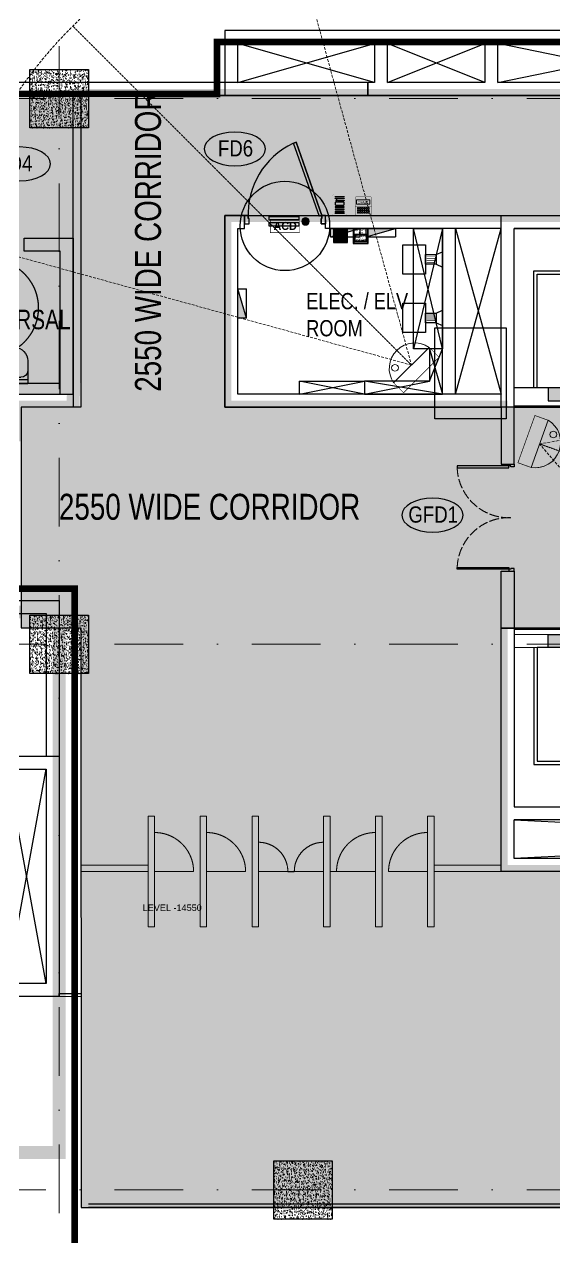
# Model space of a CAD drawing. Header units: millimetres. Extents: x 2509692 to 6766201, y 361130 to 898117.
# Drawn here: x 2568773 to 2576935, y 820057 to 838738 of the extents above; entities that cross this region are included whole.
import ezdxf
from ezdxf.enums import TextEntityAlignment as Align

# ---------------------------------------------------------------- set-up
doc = ezdxf.new("R2010")
doc.units = ezdxf.units.MM
doc.header["$LTSCALE"] = 100
for name, pattern in [('01.MAIN DRAWING_NW$0$(X-REF)S12-200-HIDDEN', [0.375, 0.25, -0.125]), ('01.NW_MACHINES$0$DASHED', [0.75, 0.5, -0.25]), ('DASHDOT', [1, 0.5, -0.25, 0, -0.25]), ('DGN Style 3', [18.484554, 13.203253, -5.281301]), ('HIDDEN', [0.375, 0.25, -0.125]), ('LOWER BASEMENT PLAN-EAST SIDE$0$ACAD_ISO02W100', [15, 12, -3]), ('PAMIR A_GROUND FLOOR GRID$0$DGN Style 4', [21.138408, 10.562602, -5.281301, 0.013203, -5.281301])]:
    doc.linetypes.add(name, pattern=pattern)
doc.layers.get('0').update_dxf_attribs({"color": 8})
for name, color, linetype, lineweight in [('A-G251-G-WallIntl', 8, 'Continuous', 13), ('A-G251-G-WallIntlRefl', 8, 'Continuous', 0), ('A-WALL', 8, 'Continuous', 30), ('A-Z000-D-Dims', 8, 'Continuous', 0), ('A_FIXTURE', 8, 'Continuous', 0), ('AC-ZONING LINE', 8, 'Continuous', 15), ('ALIGN', 8, 'Continuous', 20), ('CAMERA', 5, 'Continuous', 20), ('CAMERA RANGE', 2, '01.MAIN DRAWING_NW$0$(X-REF)S12-200-HIDDEN', 20), ('CLOUD REFERNCE', 8, 'Continuous', 0), ('GLASS 1', 8, 'Continuous', 25), ('HACTH', 8, 'Continuous', 5), ('HATCH', 8, 'Continuous', 5), ('PAMIR A_GROUND FLOOR GRID$0$A_GRID 8.4 x 8.4 MT.', 8, 'PAMIR A_GROUND FLOOR GRID$0$DGN Style 4', 0)]:
    doc.layers.add(name, color=color, linetype=linetype, lineweight=lineweight)
for name, color, linetype in [('A-P-WALL', 8, 'Continuous'), ('A_COLUMNS @8.4 x 8.4 MT. GRID', 8, 'Continuous'), ('A_CUTOUT', 8, 'Continuous'), ('A_DOOR', 8, 'Continuous'), ('A_DOORS', 8, 'Continuous'), ('A_ELEVATION', 8, 'Continuous'), ('A_Fixtures', 8, 'Continuous'), ('A_HATCH COLUMN', 8, 'Continuous'), ('A_R.C.C. STRUCTURE', 8, 'Continuous'), ('A_STAIRCASE', 8, 'Continuous'), ('A_STAIRCASE DIM', 8, 'Continuous'), ('A_STAIRCASE TEXT', 8, 'Continuous'), ('A_TEXT 200', 8, 'Continuous'), ('A_wall', 8, 'Continuous'), ('ACD', 220, 'Continuous'), ('ACS-DOOR', 1, 'Continuous'), ('D-TEXT', 8, 'Continuous'), ('Door', 8, 'Continuous'), ('DRIVEWAY', 8, 'HIDDEN'), ('DW-NO', 8, 'Continuous'), ('EL-Elect DB', 8, 'Continuous'), ('EL-RISING MAIN', 8, 'Continuous'), ('GLASS EDGE', 8, 'Continuous'), ('ID_STONE JOINTS', 8, 'Continuous'), ('MEP_ELECTRICAL', 8, 'Continuous'), ('PAMIR A_GROUND FLOOR GRID$0$Columns 8.4 x 8.4 MT. GRID', 8, 'Continuous'), ('RS485 CABLE', 14, 'Continuous')]:
    doc.layers.add(name, color=color, linetype=linetype)
doc.styles.add('CG', font='GOTHIC.TTF', dxfattribs={"width": 0.8})
doc.styles.add('DIM_200', font='swissc.ttf', dxfattribs={"height": 400})
doc.styles.add('MtXpl_Century_Gothic', font='GOTHICB.TTF')
doc.styles.get("Standard").update_dxf_attribs({"font": 'arial.ttf'})
doc.styles.add('TEXT-50', font='swissc.ttf', dxfattribs={"height": 100})
doc.styles.add('V', font='verdana.ttf')
pattern_1 = [(0, (-3035710.2255, -862793.3746), (0, 6.985), [5.08, -1.905]), (90, (-3035710.2255, -862793.3746), (-6.985, 4e-16), [5.08, -1.905])]

# ---------------------------------------------------------------- blocks, each defined once
blk = doc.blocks.new('staicases')
at = {"layer": 'CLOUD REFERNCE', "linetype": 'DASHDOT', "ltscale": 10, "const_width": 100}
blk.add_lwpolyline([(5637678, 546336), (5645116, 546336), (5645116, 535906), (5637678, 535915)], close=True, dxfattribs=at)
blk = doc.blocks.new('PAMIR A_GROUND FLOOR GRID')
at = {"layer": 'PAMIR A_GROUND FLOOR GRID$0$A_GRID 8.4 x 8.4 MT.'}
for p, q in [((2569310.2, 882793.4), (2569310.2, 680593.4)), ((2515201.8, 837593.4), (2648618.7, 837593.4)), ((2515201.8, 829193.4), (2648618.7, 829193.4)), ((2515201.8, 820793.4), (2648618.7, 820793.4))]:
    blk.add_line(p, q, dxfattribs=at)
blk = doc.blocks.new('A$C5d815a77')
at = {"layer": 'PAMIR A_GROUND FLOOR GRID$0$A_GRID 8.4 x 8.4 MT.'}
blk.add_blockref('PAMIR A_GROUND FLOOR GRID', (0, 0), dxfattribs=at)
blk = doc.blocks.new('PAMIR A_GROUND FLOOR GRID$0$gfhjd')
at = {"layer": 'PAMIR A_GROUND FLOOR GRID$0$Columns 8.4 x 8.4 MT. GRID', "transparency": 33554505}
h = blk.add_hatch(dxfattribs=at)
h.set_pattern_fill('AR-CONC', color=8, scale=0.5)
h.set_pattern_definition([(50, (2668641.195, 1117441.09), (91.092334, -7.969543), [9.525, -104.775]), (355, (2668641.2, 1117441.09), (-17.62171, 95.52842), [7.62, -83.82029]), (100.451445, (2668648.79, 1117440.43), (73.470624, 87.558876), [8.095004, -89.04512]), (46.1842, (2668641.2, 1117466.49), (135.53952, -21.02116), [14.2875, -157.1625]), (96.63556, (2668652.49, 1117464.74), (118.70207, 123.71306), [12.14251, -133.5678]), (351.18415, (2668641.2, 1117466.49), (118.70207, 123.71306), [11.42998, -125.72987]), (21, (2668653.895, 1117460.14), (75.807196, -51.1326), [9.525, -104.775]), (326, (2668653.9, 1117460.14), (30.901014, 92.09398), [7.62, -83.82]), (71.451445, (2668660.21, 1117455.88), (106.70821, 40.961384), [8.095004, -89.04497]), (37.5, (2668641.195, 1117441.09), (1.544302, 42.2775194), [0, -82.804, 0, -85.09, 0, -84.1375]), (7.5, (2668641.195, 1117441.09), (33.409831, 50.090287), [0, -48.514, 0, -80.899, 0, -32.0675]), (327.5, (2668612.874, 1117441.09), (67.795298, -2.864372), [0, -31.75, 0, -99.06, 0, -131.445]), (317.5, (2668600.174, 1117441.09), (74.06459, 12.713246), [0, -41.275, 0, -65.786, 0, -93.345])])
h.paths.add_polyline_path([(2555360, 1057637), (2556260, 1057637), (2556260, 1056737), (2555361, 1056737)])
at = {"layer": 'PAMIR A_GROUND FLOOR GRID$0$Columns 8.4 x 8.4 MT. GRID', "lineweight": 30}
blk.add_lwpolyline([(2555361, 1057637), (2556260, 1057637), (2556260, 1056737), (2555361, 1056737)], close=True, dxfattribs=at)
blk = doc.blocks.new('GF COLUMNS')
at = {"layer": 'A_COLUMNS @8.4 x 8.4 MT. GRID'}
blk.add_blockref('PAMIR A_GROUND FLOOR GRID$0$gfhjd', (17250, -236394), dxfattribs=at)
blk = doc.blocks.new('A$C8c9960d7')
at = {"layer": 'A_wall'}
blk.add_blockref('GF COLUMNS', (0, 0), dxfattribs=at)
at = {"layer": 'PAMIR A_GROUND FLOOR GRID$0$Columns 8.4 x 8.4 MT. GRID'}
for p in [(13500, -219594), (13500, -227994)]:
    blk.add_blockref('PAMIR A_GROUND FLOOR GRID$0$gfhjd', p, dxfattribs=at)
blk = doc.blocks.new('G$C8DE74031')
at = {"layer": 'GLASS 1'}
for points in [[(58561, -55428), (58561, -60600), (50161, -60600)], [(58511, -55428), (58511, -60550), (50161, -60550)]]:
    blk.add_lwpolyline(points, dxfattribs=at)
blk = doc.blocks.new('DOOR 2400')
at = {"layer": 'Door'}
for p, q in [((0, 2403), (0, 2344)), ((118, 2403), (0, 2403)), ((0, 2344), (77, 2344)), ((77, 2361), (118, 2361)), ((77, 2344), (77, 2361)), ((118, 2361), (118, 2403)), ((118, 2320), (118, 2361)), ((118, 2361), (1278, 2361)), ((1278, 2320), (118, 2320)), ((1278, 2361), (1278, 2320)), ((0, 62), (77, 62)), ((0, 3), (0, 62)), ((118, 3), (0, 3)), ((77, 62), (77, 44)), ((77, 44), (118, 44)), ((118, 86), (118, 44)), ((1278, 86), (118, 86)), ((118, 44), (1278, 44)), ((118, 44), (118, 3)), ((1278, 44), (1278, 86))]:
    blk.add_line(p, q, dxfattribs=at)
at = {"layer": 'Door', "linetype": 'LOWER BASEMENT PLAN-EAST SIDE$0$ACAD_ISO02W100', "lineweight": 18, "ltscale": 0.18}
blk.add_ellipse((118, 2360), major_axis=(-821, 821), ratio=1, start_param=2.320952, end_param=3.890192, dxfattribs=at)
at = {"layer": 'Door', "linetype": 'LOWER BASEMENT PLAN-EAST SIDE$0$ACAD_ISO02W100', "lineweight": 18, "ltscale": 0.18, "extrusion": (0, 0, -1)}
blk.add_ellipse((118, 40), major_axis=(-821, -821), ratio=1, start_param=2.320952, end_param=3.890192, dxfattribs=at)
blk = doc.blocks.new('LIFTS_FINISHING')
at = {"layer": 'ID_STONE JOINTS'}
for p, q in [((2576310, 833939), (2577065, 833939)), ((2576310, 833919), (2577085, 833919)), ((2576310, 830519), (2577085, 830519)), ((2576310, 830499), (2577065, 830499))]:
    blk.add_line(p, q, dxfattribs=at)
blk = doc.blocks.new('A$C0c725d22')
at = {"layer": 'A_HATCH COLUMN'}
h = blk.add_hatch(color=256, dxfattribs=at)
h.dxf.hatch_style = 1
h.paths.add_polyline_path([(41125, -29850), (41325, -29850), (41325, -29650), (41125, -29650)])
h.paths.add_polyline_path([(45375, -29850), (45575, -29850), (45575, -29650), (45375, -29650)])
h.paths.add_polyline_path([(43975, -29850), (44175, -29850), (44175, -29650), (43975, -29650)])
h.paths.add_polyline_path([(42525, -29850), (42725, -29850), (42725, -29650), (42525, -29650)])
h = blk.add_hatch(color=256, dxfattribs=at)
h.dxf.hatch_style = 1
h.paths.add_polyline_path([(41125, -33450), (41325, -33450), (41325, -33650), (41125, -33650)])
h.paths.add_polyline_path([(45375, -33450), (45575, -33450), (45575, -33650), (45375, -33650)])
h.paths.add_polyline_path([(43975, -33450), (44175, -33450), (44175, -33650), (43975, -33650)])
h.paths.add_polyline_path([(42525, -33450), (42725, -33450), (42725, -33650), (42525, -33650)])
at = {"layer": 'A_CUTOUT'}
for p, q in [((40601, -36300), (51799, -36900)), ((51799, -36300), (40601, -36900))]:
    blk.add_line(p, q, dxfattribs=at)
at = {"layer": 'A_ELEVATION', "linetype": 'Continuous'}
for points in [[(40903, -29650), (40903, -27850), (42953, -27850), (42953, -29650)], [(40903, -33650), (40903, -35450), (42953, -35450), (42953, -33650)]]:
    blk.add_lwpolyline(points, dxfattribs=at)
for points in [[(40953, -29650), (40953, -27900), (42903, -27900), (42903, -29650)], [(40953, -33650), (40953, -35400), (42903, -35400), (42903, -33650)]]:
    blk.add_lwpolyline(points, close=True, dxfattribs=at)
at = {"layer": 'A_R.C.C. STRUCTURE'}
blk.add_line((40600, -27200), (43250, -27200), dxfattribs=at)
for points in [[(41125, -29850), (41325, -29850), (41325, -29650), (41125, -29650)], [(41125, -33450), (41325, -33450), (41325, -33650), (41125, -33650)]]:
    blk.add_lwpolyline(points, close=True, dxfattribs=at)
at = {"layer": 'A_wall', "lineweight": -3}
for p, q in [((40600, -29950), (40600, -27200)), ((41125, -29650), (40600, -29650)), ((40400, -37100), (40400, -33350)), ((40400, -33350), (40600, -33350)), ((40600, -33350), (40601, -36100)), ((40601, -36100), (51800, -36100)), ((51799, -36300), (40601, -36300)), ((40601, -36900), (40601, -36300)), ((40400, -36900), (40400, -36900)), ((51799, -36900), (40601, -36900)), ((52000, -37100), (40400, -37100))]:
    blk.add_line(p, q, dxfattribs=at)
at = {"layer": 'A_wall', "lineweight": 5}
blk.add_line((41325, -33450), (40600, -33450), dxfattribs=at)
at = {"layer": 'A_wall', "lineweight": -3}
for points in [[(40600, -29950), (40400, -29950), (40400, -27000), (46200, -27000)], [(46200, -27200), (40600, -27200)], [(40400, -29950), (40400, -30825), (40601, -30825), (40601, -29950)], [(40400, -33350), (40400, -32475), (40601, -32475), (40601, -33350)]]:
    blk.add_lwpolyline(points, dxfattribs=at)
at = {"layer": 'A_wall', "lineweight": 5}
blk.add_lwpolyline([(41325, -33450), (41325, -33650), (40600, -33650)], dxfattribs=at)
at = {"layer": 'A_DOOR', "ltscale": 0.3, "xscale": -0.6866831981802836, "yscale": 0.6866831981802836, "zscale": 0.6866831981802836}
blk.add_blockref('DOOR 2400', (40601, -32475), dxfattribs=at)
at = {"layer": 'ID_STONE JOINTS'}
blk.add_blockref('LIFTS_FINISHING', (-2535710, -863868), dxfattribs=at)
blk = doc.blocks.new('DB')
at = {"layer": 'EL-Elect DB', "color": 4}
for p, q in [((-451, 0), (0, -130)), ((-451, 0), (0, 0)), ((-451, -130), (0, -130))]:
    blk.add_line(p, q, dxfattribs=at)
for points in [[(-451, 0), (-451, -130)], [(0, -130), (0, 0)]]:
    blk.add_lwpolyline(points, dxfattribs=at)
at = {"layer": 'EL-Elect DB'}
blk.add_solid([(-450, 0), (-451, -130), (0, -130)], dxfattribs=at)
blk = doc.blocks.new('ghkmfjtdj')
at = {"layer": 'A_DOORS', "linetype": 'ByBlock', "ltscale": 0.03, "elevation": 0}
blk.add_lwpolyline([(191575, 213276), (191644, 213276), (191644, 213193), (191631, 213193), (191631, 213152), (191576, 213152), (191575, 213276)], dxfattribs=at)
blk.add_lwpolyline([(192776, 213276), (192775, 213152), (192720, 213152), (192720, 213193), (192707, 213193), (192707, 213276), (192776, 213276), (192707, 213276), (192707, 213193), (192720, 213193), (192720, 213152), (192682, 213166), (192302, 212082), (192341, 212068), (192720, 213152), (192341, 212068), (192292, 212086, -0.304264), (191631, 213193, 0.027092)], format="xyb", dxfattribs=at)
blk = doc.blocks.new('BASEMENT CORE')
at = {"layer": 'A-P-WALL'}
blk.add_lwpolyline([(2568511, 827469), (2569310, 827469), (2569310, 823969)], dxfattribs=at)
at = {"layer": 'A_CUTOUT', "ltscale": 8}
for points in [[(2572060, 837844), (2574160, 838443)], [(2574160, 837844), (2572060, 838443)], [(2574360, 837844), (2575860, 838443)], [(2575860, 837844), (2574360, 838443)], [(2576060, 837844), (2578985, 838443)], [(2578985, 837844), (2576060, 838443)], [(2575410, 833044), (2576110, 835594)], [(2575410, 835593), (2576110, 833044)], [(2569111, 823969), (2568511, 827269), (2569111, 827269), (2569111, 823969), (2568511, 823969), (2569111, 827269)]]:
    blk.add_lwpolyline(points, dxfattribs=at)
at = {"layer": 'A_STAIRCASE'}
for points in [[(2568511, 829869), (2569310, 829869), (2569310, 827469)], [(2568511, 829669), (2569110, 829669), (2569110, 827469)]]:
    blk.add_lwpolyline(points, dxfattribs=at)
at = {"layer": 'A_wall', "ltscale": 8}
for points in [[(2580385, 838643), (2571860, 838643), (2571860, 837644), (2574060, 837644), (2574060, 837844), (2572060, 837844), (2572060, 838443), (2574160, 838443), (2574160, 837844), (2574060, 837844), (2574060, 837644), (2580385, 837644)], [(2575860, 837844), (2574360, 837844), (2574360, 838443), (2575860, 838443), (2575860, 837844)]]:
    blk.add_lwpolyline(points, dxfattribs=at)
blk.add_lwpolyline([(2576060, 838443), (2578985, 838443), (2578985, 837844), (2576060, 837844)], close=True, dxfattribs=at)
at = {"layer": 'A_wall', "lineweight": -3}
for points in [[(2576110, 833044), (2572060, 833044), (2572060, 835594), (2572160, 835594), (2572160, 835794), (2571860, 835794), (2571860, 832844), (2576110, 832844)], [(2576110, 835594), (2573410, 835594), (2573410, 835794), (2576110, 835794)]]:
    blk.add_lwpolyline(points, dxfattribs=at)
at = {"layer": 'A_wall'}
for points in [[(2575210, 833044), (2575210, 835593)], [(2575410, 833044), (2575410, 835593)]]:
    blk.add_lwpolyline(points, dxfattribs=at)
at = {"layer": 'EL-RISING MAIN', "color": 1}
for p, q in [((2575108, 835193), (2575208, 835237)), ((2575108, 835043), (2575208, 835000))]:
    blk.add_line(p, q, dxfattribs=at)
blk.add_lwpolyline([(2574948, 834893), (2574598, 834893), (2574598, 835343), (2574948, 835343)], close=True, dxfattribs=at)
at = {"layer": 'EL-RISING MAIN', "color": 1, "elevation": 0}
blk.add_lwpolyline([(2575208, 835000), (2575208, 835237)], dxfattribs=at)
blk.add_lwpolyline([(2574948, 835043), (2574948, 835193), (2575108, 835193), (2575108, 835043)], close=True, dxfattribs=at)
at = {"layer": 'EL-RISING MAIN', "color": 1, "const_width": 10, "elevation": 0}
blk.add_lwpolyline([(2574964, 835163), (2575092, 835163)], dxfattribs=at)
at = {"layer": 'EL-RISING MAIN', "color": 2, "const_width": 10, "elevation": 0}
blk.add_lwpolyline([(2574964, 835133), (2575092, 835133)], dxfattribs=at)
at = {"layer": 'EL-RISING MAIN', "color": 5, "const_width": 10, "elevation": 0}
blk.add_lwpolyline([(2574964, 835103), (2575092, 835103)], dxfattribs=at)
at = {"layer": 'EL-RISING MAIN', "color": 3, "const_width": 10, "elevation": 0}
blk.add_lwpolyline([(2574964, 835073), (2575092, 835073)], dxfattribs=at)
at = {"layer": 'MEP_ELECTRICAL', "color": 1}
for p, q in [((2575108, 834293), (2575208, 834337)), ((2575108, 834143), (2575208, 834100))]:
    blk.add_line(p, q, dxfattribs=at)
for points in [[(2574760, 833743), (2574760, 835593), (2575210, 835593), (2575210, 833743)], [(2574948, 833993), (2574598, 833993), (2574598, 834443), (2574948, 834443)], [(2573009, 833244), (2574010, 833244), (2574010, 833044), (2573009, 833044)]]:
    blk.add_lwpolyline(points, close=True, dxfattribs=at)
for points in [[(2575210, 833743), (2574760, 835593), (2575210, 835593), (2574760, 833743)], [(2575010, 833044), (2575210, 833044), (2575210, 833743), (2575010, 833743), (2575010, 833244), (2574010, 833244), (2574010, 833044), (2575010, 833044), (2575010, 833044)], [(2575010, 833743), (2575210, 833044), (2574010, 833244), (2574010, 833044), (2575010, 833244), (2575210, 833743)], [(2573009, 833045), (2574010, 833244), (2574009, 833044), (2573009, 833244)]]:
    blk.add_lwpolyline(points, dxfattribs=at)
at = {"layer": 'MEP_ELECTRICAL', "color": 1, "elevation": 0}
blk.add_lwpolyline([(2574948, 834143), (2574948, 834293), (2575108, 834293), (2575108, 834143)], close=True, dxfattribs=at)
blk.add_lwpolyline([(2575208, 834100), (2575208, 834337)], dxfattribs=at)
at = {"layer": 'MEP_ELECTRICAL', "color": 1, "const_width": 10, "elevation": 0}
blk.add_lwpolyline([(2574964, 834263), (2575092, 834263)], dxfattribs=at)
at = {"layer": 'MEP_ELECTRICAL', "color": 2, "const_width": 10, "elevation": 0}
blk.add_lwpolyline([(2574964, 834233), (2575092, 834233)], dxfattribs=at)
at = {"layer": 'MEP_ELECTRICAL', "color": 5, "const_width": 10, "elevation": 0}
blk.add_lwpolyline([(2574964, 834203), (2575092, 834203)], dxfattribs=at)
at = {"layer": 'MEP_ELECTRICAL', "color": 3, "const_width": 10, "elevation": 0}
blk.add_lwpolyline([(2574964, 834173), (2575092, 834173)], dxfattribs=at)
at = {"layer": 'A_DOORS', "xscale": -1.041594794602106, "yscale": 1.041594794602106, "zscale": 1.041594794602104, "rotation": 180.0001042093603}
blk.add_blockref('ghkmfjtdj', (2372616, 1057811, 0), dxfattribs=at)
at = {"layer": 'MEP_ELECTRICAL', "xscale": -1}
for p, rotation in [((2573934, 835464), 180), ((2574483, 835464), 180), ((2572190, 834663), 270)]:
    blk.add_blockref('DB', p, dxfattribs=dict(at, rotation=rotation))
blk = doc.blocks.new('*U195')
for p, q in [((-200, 0), (200, 0)), ((-200, -53), (-200, 0)), ((199, -346), (199, 0)), ((199, -53), (199, 0)), ((199, -53), (-200, -53)), ((-200, -346), (-200, -53)), ((-95, -94), (94, -94))]:
    blk.add_line(p, q)
for centre, major_axis, start_param, end_param in [((-95, -199), (0, -105), 3.134434, 4.632972), ((95, -199), (0, -105), 1.646266, 3.144803), ((10, -346), (0, -210), -1.568796, -0.047706), ((-11, -346), (1, -210), 0.046015, 1.567105)]:
    blk.add_ellipse(centre, major_axis=major_axis, ratio=1, start_param=start_param, end_param=end_param)
blk = doc.blocks.new('A$C113305DC')
blk.add_line((3182, 850), (3282, 850))
at = {"layer": 'A-G251-G-WallIntl'}
for p, q in [((1132, 850), (1732, 850)), ((1932, 850), (2532, 850)), ((2732, 850), (3182, 850)), ((3282, 850), (3732, 850)), ((4532, 850), (3932, 850)), ((5332, 850), (4732, 850))]:
    blk.add_line(p, q, dxfattribs=at)
at = {"layer": 'A-G251-G-WallIntlRefl', "linetype": 'DGN Style 3', "extrusion": (0, 0, -1)}
for centre, radius, start, end in [((-1132, 850), 600, 90, 180), ((-1932, 850), 600, 90, 180), ((-4532, 850), 600, 0, 90), ((-5332, 850), 600, 0, 90), ((-2732, 850), 450, 90, 180)]:
    blk.add_arc(centre, radius, start, end, dxfattribs=at)
at = {"layer": 'A-G251-G-WallIntlRefl', "linetype": 'DGN Style 3'}
blk.add_arc((3732, 850), 450, 90, 180, dxfattribs=at)
at = {"layer": 'A-Z000-D-Dims', "color": 7, "linetype": 'Continuous', "lineweight": 0}
blk.add_line((3832, 850), (3986, 850), dxfattribs=at)
at = {"layer": 'A_FIXTURE', "flags": 128}
for points in [[(1132, 1700), (1032, 1700), (1032, 0), (1132, 0)], [(1932, 1700), (1832, 1700), (1832, 0), (1932, 0)], [(2732, 1700), (2632, 1700), (2632, 0), (2732, 0)], [(3832, 1700), (3732, 1700), (3732, 0), (3832, 0)], [(4532, 1700), (4632, 1700), (4632, 0), (4532, 0)], [(5332, 1700), (5432, 1700), (5432, 0), (5332, 0)], [(1032, 950), (1032, 850), (0, 850), (0, 950)], [(6465, 950), (6465, 850), (5432, 850), (5432, 950)]]:
    blk.add_lwpolyline(points, close=True, dxfattribs=at)
blk = doc.blocks.new('TAG_200')
at = {"layer": 'D-TEXT'}
blk.add_ellipse((-45, 350), major_axis=(-756, 0), ratio=0.550599, dxfattribs=at)
at = {"layer": 'D-TEXT', "style": 'DIM_200'}
blk.add_attdef('DW', text='', height=400, dxfattribs=at).set_placement((433, 366), align=Align.MIDDLE_CENTER)
blk = doc.blocks.new('A$C5f64afd4')
at = {"true_color": 0x7aafdf, "transparency": 33554521}
h = blk.add_hatch(color=143, dxfattribs=at)
h.dxf.hatch_style = 1
h.paths.add_polyline_path([(2585710, 825695), (2585710, 820522), (2594420, 820522), (2594420, 829869), (2595097, 829869), (2595097, 832844), (2594297, 832844), (2594297, 837644), (2583551, 837644), (2583551, 835794), (2591960, 835794), (2591960, 832844), (2571860, 832844), (2571860, 835794), (2580385, 835794), (2580385, 837644), (2572195, 837644), (2572195, 837644), (2569645, 837644), (2569645, 832844), (2568723, 832844), (2568723, 829444), (2569645, 829444), (2569646, 820522), (2578111, 820521), (2578110, 825694), (2576111, 825695), (2576111, 829444), (2587710, 829444), (2587710, 825695)])
at = {"layer": 'HATCH', "true_color": 0x7e7cf4, "transparency": 33554521}
h = blk.add_hatch(color=171, dxfattribs=at)
h.dxf.hatch_style = 1
h.paths.add_polyline_path([(2560639, 833417), (2567523, 833417), (2567523, 833044), (2569523, 833044), (2569523, 837644), (2560639, 837644)])
blk.add_lwpolyline([(2560639, 833417), (2567523, 833417), (2567523, 833044), (2569523, 833044), (2569523, 837644), (2560639, 837644)], close=True)
for points in [[(2591960, 832844), (2571860, 832844), (2571860, 835794), (2580385, 835794)], [(2580385, 837644), (2572195, 837644), (2572195, 837644), (2569645, 837644), (2569645, 832844), (2568723, 832844), (2568723, 829444), (2569645, 829444), (2569646, 820522), (2578111, 820521)], [(2578110, 825694), (2576111, 825695), (2576111, 829444), (2587710, 829444)]]:
    blk.add_lwpolyline(points)
at = {"layer": 'A-P-WALL'}
for p, q in [((2569323, 833044), (2569323, 835244)), ((2567523, 833044), (2569323, 833044)), ((2569523, 832844), (2568723, 832844))]:
    blk.add_line(p, q, dxfattribs=at)
at = {"layer": 'A_Fixtures', "lineweight": -2}
blk.add_line((2569323, 833209), (2567523, 833209), dxfattribs=at)
at = {"layer": 'A_Fixtures', "linetype": 'HIDDEN', "lineweight": -2, "ltscale": 300}
blk.add_circle((2568239, 834372), 750, dxfattribs=at)
at = {"layer": 'A_wall', "lineweight": -3}
for p, q in [((2568773, 835244), (2568773, 835444)), ((2568773, 835444), (2569523, 835444)), ((2569523, 835444), (2569523, 832844)), ((2569323, 835244), (2568773, 835244))]:
    blk.add_line(p, q, dxfattribs=at)
at = {"layer": 'A_wall'}
for p, q in [((2569310, 823969), (2569310, 823769)), ((2569310, 823769), (2568510, 823769))]:
    blk.add_line(p, q, dxfattribs=at)
blk.add_lwpolyline([(2572073, 837844), (2560439, 837842), (2560439, 837642), (2572073, 837644)], dxfattribs=at)
at = {"layer": 'GLASS EDGE'}
blk.add_lwpolyline([(2569310, 823819), (2569646, 823818), (2569646, 823768), (2569310, 823769)], close=True, dxfattribs=at)
at = {"layer": 'A-WALL'}
blk.add_blockref('G$C8DE74031', (2519599, 881122), dxfattribs=at)
at = {"layer": 'A_Fixtures', "xscale": -1, "rotation": 180}
blk.add_blockref('*U195', (2568627, 833209), dxfattribs=at)
at = {"layer": 'A_STAIRCASE DIM'}
blk.add_blockref('A$C113305DC', (2569646, 824845), dxfattribs=at)
at = {"layer": 'A_wall'}
for name, p in [('BASEMENT CORE', (0, 0)), ('A$C0c725d22', (2535711, 862793))]:
    blk.add_blockref(name, p, dxfattribs=at)
at = {"layer": 'DW-NO'}
ref = blk.add_blockref('TAG_200', (2568677, 836370), dxfattribs=dict(at, xscale=-0.625, yscale=0.625, zscale=0.625))
ref.add_attrib('DW', 'D4', dxfattribs={"layer": 'D-TEXT', "height": 250, "style": 'DIM_200'}).set_placement((2568715, 836597), align=Align.MIDDLE_CENTER)
ref = blk.add_blockref('TAG_200', (2575027, 830963), dxfattribs=dict(at, xscale=-0.625, yscale=0.625, zscale=0.625))
ref.add_attrib('DW', 'GFD1', dxfattribs={"layer": 'D-TEXT', "height": 250, "style": 'DIM_200'}).set_placement((2575065, 831191), align=Align.MIDDLE_CENTER)
at = {"layer": 'A_TEXT 200', "color": 7, "insert": (2570476, 837717), "char_height": 400, "width": 9666.08, "attachment_point": 3, "rotation": 90, "style": 'CG'}
blk.add_mtext('2550 WIDE CORRIDOR', dxfattribs=at)
at = {"layer": 'A_TEXT 200', "color": 7, "style": 'CG'}
for s, insert, char_height, width, attachment_point in [('\\pxql;UNIVERSAL', (2567667, 834039), 300, 1706.71, 7), ('2550 WIDE CORRIDOR', (2569306, 831510), 400, 12967.44, 1)]:
    blk.add_mtext(s, dxfattribs=dict(at, insert=insert, char_height=char_height, width=width, attachment_point=attachment_point))
at = {"layer": 'ALIGN', "color": 7, "insert": (2573111, 834601), "char_height": 250, "width": 1848.4, "attachment_point": 1, "style": 'TEXT-50'}
blk.add_mtext('\\pxql;{\\fArial|b0|i0|c0|p34;\\W0.8;ELEC. / ELV\\PROOM}', dxfattribs=at)
blk = doc.blocks.new('A$C29A2079D')
at = {"layer": 'HACTH', "true_color": 0xf7f2ee, "transparency": 33554602}
h = blk.add_hatch(dxfattribs=at)
h.set_pattern_fill('ANGLE')
h.set_pattern_definition(pattern_1)
edge = h.paths.add_edge_path()
edge.add_line((74678, -8850), (75151, -8850))
edge.add_line((75151, -8850), (75151, 5800))
edge.add_line((75151, 5800), (101366, 5800))
edge.add_arc((101366, 6300), 500, 270, 360)
edge.add_line((101866, 6300), (101866, 11000))
edge.add_arc((101366, 11000), 500, 0, 90)
edge.add_line((101366, 11500), (17750, 11500))
edge.add_arc((17750, 11000), 500, 90, 180)
edge.add_line((17250, 11000), (17250, -8850))
edge.add_line((17250, -8850), (14228, -8850))
edge.add_arc((14228, -9350), 500, 89.9998, 180)
edge.add_line((13728, -9350), (13728, -15850))
edge.add_arc((14228, -15850), 500, 180, 270)
edge.add_line((14228, -16350), (17478, -16350))
edge.add_line((17478, -16350), (17478, -50929))
edge.add_line((17478, -50929), (7978, -50929))
edge.add_arc((7978, -50429), 500, 180, 270, ccw=False)
edge.add_line((7478, -50429), (7478, -42325))
edge.add_arc((6978, -42325), 500, 0, 90.0003)
edge.add_line((6978, -41825), (3586, -41825))
edge.add_arc((3586, -42325), 500, 90.0003, 180.0017)
edge.add_line((3086, -42325), (3086, -59251))
edge.add_line((3086, -59251), (1175, -59251))
edge.add_arc((1175, -59751), 500, 90.0125, 179.9888)
edge.add_line((675, -59751), (667, -103029))
edge.add_spline(control_points=[(667, -103029), (702, -103334), (770, -103917), (1633, -104788), (2901, -104986), (3058, -105753), (3088, -105901)], knot_values=[0, 0, 0, 0, 894.923904, 1708.274926, 3539.028112, 3976.033279, 3976.033279, 3976.033279, 3976.033279], degree=3, periodic=0)
edge.add_line((3088, -105901), (3084, -120205))
edge.add_spline(control_points=[(3084, -119850), (3085, -120025), (3090, -120889), (1674, -121331), (753, -122299), (701, -122943), (677, -123229)], knot_values=[0, 0, 0, 0, 503.03039, 2487.793322, 3539.319114, 4374.600504, 4374.600504, 4374.600504, 4374.600504], degree=3, periodic=0)
edge.add_line((677, -123229), (677, -170200))
edge.add_arc((1177, -170200), 500, 180, 270)
edge.add_line((1177, -170700), (7478, -170700))
edge.add_line((7478, -170700), (90978, -170700))
edge.add_arc((90978, -170200), 500, 270, 360.0004)
edge.add_line((91478, -170200), (91477, -121044))
edge.add_line((91477, -121044), (84677, -121044))
edge.add_line((84677, -121044), (84677, -137450))
edge.add_line((84677, -137450), (74678, -137450))
edge.add_line((74678, -137450), (74678, -111850))
edge.add_arc((75178, -111850), 500, 90, 180, ccw=False)
edge.add_line((75178, -111350), (91478, -111350))
edge.add_line((91478, -111350), (91477, -50850))
edge.add_line((91477, -50850), (75178, -50850))
edge.add_arc((75178, -50350), 500, 180, 270, ccw=False)
edge.add_line((74678, -50350), (74678, -8850))
h.paths.add_polyline_path([(24751, -22800, -0.414213), (25251, -22300), (67150, -22300, -0.414214), (67650, -22800), (67650, -50850), (24751, -50850)], flags=16)
h.paths.add_polyline_path([(16978, -58350, -0.414214), (17478, -58850), (17478, -103350, -0.414213), (16978, -103850), (7978, -103850, -0.414214), (7478, -103350), (7478, -58850, -0.414214), (7978, -58350)], flags=16)
h.paths.add_polyline_path([(24550, -57648), (67378, -57648, -0.414214), (67878, -58148), (67878, -67650), (51077, -67650), (51077, -95450), (41077, -95450), (41077, -67650), (24050, -67650), (24050, -58148, -0.414213)], flags=16)
h.paths.add_polyline_path([(24278, -75150), (34278, -75150), (34278, -100850), (57877, -100850), (57877, -75150), (67878, -75150), (67878, -103850, -0.414214), (65878, -105850), (26278, -105850, -0.414214), (24278, -103850)], flags=16)
h.paths.add_polyline_path([(24751, -17250), (24751, -16350), (25178, -16350), (25178, -8850), (24751, -8850), (24751, 5800), (67650, 5800), (67650, -17250)], flags=16)
h.paths.add_polyline_path([(74677, -58850, -0.414214), (75177, -58350), (84677, -58350), (84678, -103850), (75177, -103850, -0.414214), (74677, -103350)], flags=16)
h.paths.add_polyline_path([(17477, -111850), (17477, -164729, -0.414214), (16977, -165229), (7977, -165229, -0.414214), (7477, -164729), (7477, -111350), (16977, -111350, -0.414214)], flags=16)
h.paths.add_polyline_path([(67878, -111350), (67878, -119829), (67650, -119829), (67650, -139400, -0.414214), (67150, -139900), (25251, -139900, -0.414214), (24751, -139400), (24751, -111350)], flags=16)
h.paths.add_polyline_path([(84450, -144950), (84450, -164323, -0.414213), (83950, -164823), (67528, -164823), (67528, -164550), (41474, -164550), (41474, -164979), (24627, -164979), (24628, -153350), (25178, -153350), (25178, -145850), (24751, -145850), (24751, -144950)], flags=16)
blk = doc.blocks.new('A$C72A00BA6')
at = {"layer": 'HACTH', "true_color": 0xf7f2ee, "transparency": 33554602}
h = blk.add_hatch(dxfattribs=at)
h.set_pattern_fill('ANGLE')
h.set_pattern_definition(pattern_1)
edge = h.paths.add_edge_path()
edge.add_line((74678, -8850), (75151, -8850))
edge.add_line((75151, -8850), (75151, 5800))
edge.add_line((75151, 5800), (101366, 5800))
edge.add_arc((101366, 6300), 500, 270, 360)
edge.add_line((101866, 6300), (101866, 11000))
edge.add_arc((101366, 11000), 500, 0, 90)
edge.add_line((101366, 11500), (17750, 11500))
edge.add_arc((17750, 11000), 500, 90, 180)
edge.add_line((17250, 11000), (17250, -8850))
edge.add_line((17250, -8850), (14228, -8850))
edge.add_arc((14228, -9350), 500, 89.9998, 180)
edge.add_line((13728, -9350), (13728, -15850))
edge.add_arc((14228, -15850), 500, 180, 270)
edge.add_line((14228, -16350), (17478, -16350))
edge.add_line((17478, -16350), (17478, -50929))
edge.add_line((17478, -50929), (7978, -50929))
edge.add_arc((7978, -50429), 500, 180, 270, ccw=False)
edge.add_line((7478, -50429), (7478, -42325))
edge.add_arc((6978, -42325), 500, 0, 90.0003)
edge.add_line((6978, -41825), (3586, -41825))
edge.add_arc((3586, -42325), 500, 90.0003, 180.0017)
edge.add_line((3086, -42325), (3086, -59251))
edge.add_line((3086, -59251), (1175, -59251))
edge.add_arc((1175, -59751), 500, 90.0125, 179.9888)
edge.add_line((675, -59751), (667, -103029))
edge.add_spline(control_points=[(667, -103029), (702, -103334), (770, -103917), (1633, -104788), (2901, -104986), (3058, -105753), (3088, -105901)], knot_values=[0, 0, 0, 0, 894.923904, 1708.274926, 3539.028112, 3976.033279, 3976.033279, 3976.033279, 3976.033279], degree=3, periodic=0)
edge.add_line((3088, -105901), (3084, -120205))
edge.add_spline(control_points=[(3084, -119850), (3085, -120025), (3090, -120889), (1674, -121331), (753, -122299), (701, -122943), (677, -123229)], knot_values=[0, 0, 0, 0, 503.03039, 2487.793322, 3539.319114, 4374.600504, 4374.600504, 4374.600504, 4374.600504], degree=3, periodic=0)
edge.add_line((677, -123229), (677, -170200))
edge.add_arc((1177, -170200), 500, 180, 270)
edge.add_line((1177, -170700), (7478, -170700))
edge.add_line((7478, -170700), (90978, -170700))
edge.add_arc((90978, -170200), 500, 270, 360.0004)
edge.add_line((91478, -170200), (91477, -121044))
edge.add_line((91477, -121044), (84677, -121044))
edge.add_line((84677, -121044), (84677, -137450))
edge.add_line((84677, -137450), (74678, -137450))
edge.add_line((74678, -137450), (74678, -111850))
edge.add_arc((75178, -111850), 500, 90, 180, ccw=False)
edge.add_line((75178, -111350), (91478, -111350))
edge.add_line((91478, -111350), (91477, -50850))
edge.add_line((91477, -50850), (75178, -50850))
edge.add_arc((75178, -50350), 500, 180, 270, ccw=False)
edge.add_line((74678, -50350), (74678, -8850))
h.paths.add_polyline_path([(24751, -22800, -0.414213), (25251, -22300), (67150, -22300, -0.414214), (67650, -22800), (67650, -50850), (24751, -50850)], flags=16)
h.paths.add_polyline_path([(16978, -58350, -0.414214), (17478, -58850), (17478, -103350, -0.414213), (16978, -103850), (7978, -103850, -0.414214), (7478, -103350), (7478, -58850, -0.414214), (7978, -58350)], flags=16)
h.paths.add_polyline_path([(24550, -57648), (67378, -57648, -0.414214), (67878, -58148), (67878, -67650), (51077, -67650), (51077, -95450), (41077, -95450), (41077, -67650), (24050, -67650), (24050, -58148, -0.414213)], flags=16)
h.paths.add_polyline_path([(24278, -75150), (34278, -75150), (34278, -100850), (57877, -100850), (57877, -75150), (67878, -75150), (67878, -103850, -0.414214), (65878, -105850), (26278, -105850, -0.414214), (24278, -103850)], flags=16)
h.paths.add_polyline_path([(24751, -17250), (24751, -16350), (25178, -16350), (25178, -8850), (24751, -8850), (24751, 5800), (67650, 5800), (67650, -17250)], flags=16)
h.paths.add_polyline_path([(74677, -58850, -0.414214), (75177, -58350), (84677, -58350), (84678, -103850), (75177, -103850, -0.414214), (74677, -103350)], flags=16)
h.paths.add_polyline_path([(17477, -111850), (17477, -164729, -0.414214), (16977, -165229), (7977, -165229, -0.414214), (7477, -164729), (7477, -111350), (16977, -111350, -0.414214)], flags=16)
h.paths.add_polyline_path([(67878, -111350), (67878, -119829), (67650, -119829), (67650, -139400, -0.414214), (67150, -139900), (25251, -139900, -0.414214), (24751, -139400), (24751, -111350)], flags=16)
h.paths.add_polyline_path([(84450, -144950), (84450, -164323, -0.414213), (83950, -164823), (67528, -164823), (67528, -164550), (41474, -164550), (41474, -164979), (24627, -164979), (24628, -153350), (25178, -153350), (25178, -145850), (24751, -145850), (24751, -144950)], flags=16)
blk = doc.blocks.new('CUTOUTS CEILING')
at = {"layer": 'A_CUTOUT'}
blk.add_lwpolyline([(2346188, 832665), (2345088, 832665), (2345088, 834065), (2346188, 834065)], close=True, dxfattribs=at)
blk = doc.blocks.new('ACD')
at = {"layer": 'ACD', "const_width": 8}
blk.add_lwpolyline([(-209, 104), (240, 104), (240, 312), (-209, 312)], close=True, dxfattribs=at)
at = {"layer": 'ACD'}
blk.add_circle((15, 208), 688, dxfattribs=at)
at = {"layer": 'ACD', "color": 7, "style": 'MtXpl_Century_Gothic'}
blk.add_text('ACD', height=123.2, dxfattribs=at).set_placement((20, 208), align=Align.MIDDLE_CENTER)
blk = doc.blocks.new('dome')
at = {"layer": 'CAMERA'}
blk.add_line((1286, 2299), (1286, -2299), dxfattribs=at)
blk.add_line((1286, 2299), (1286, -2299), dxfattribs=at)
at = {"layer": 'CAMERA', "const_width": 61.2}
blk.add_lwpolyline([(0, 2299), (1286, 2299), (1286, -2299), (0, -2299)], close=True, dxfattribs=at)
blk.add_lwpolyline([(0, 2299), (1286, 2299), (1286, -2299), (0, -2299)], close=True, dxfattribs=at)
at = {"layer": 'CAMERA', "ltscale": 100, "const_width": 61.2}
blk.add_lwpolyline([(1286, 2299, -0.8268059), (1286, -2299)], format="xyb", dxfattribs=at)
at = {"layer": 'CAMERA'}
blk.add_circle((2174, 1239), 308, dxfattribs=at)
blk.add_circle((2174, 1239), 308, dxfattribs=at)
blk.add_arc((846, 0), 2341, 280.83171, 79.16829, dxfattribs=at)
blk.add_arc((846, 0), 2341, 280.83171, 79.16829, dxfattribs=at)
at = {"layer": 'CAMERA RANGE'}
blk.add_line((1281, -3), (45184, -3), dxfattribs=at)
at = {"layer": 'CAMERA RANGE', "linetype": '01.NW_MACHINES$0$DASHED', "ltscale": 5}
blk.add_lwpolyline([(1281, -3), (39261, 21604, -0.274115), (39261, -21610)], format="xyb", close=True, dxfattribs=at)
blk = doc.blocks.new('CR')
at = {"layer": 'ACS-DOOR', "color": 74}
for p, q in [((-148, 573), (148, 573)), ((-148, 67), (148, 67))]:
    blk.add_line(p, q, dxfattribs=at)
at = {"layer": 'ACS-DOOR', "color": 74, "const_width": 3.59}
blk.add_lwpolyline([(0, 0), (-172, 0, -0.414214), (-217, 45), (-217, 608, -0.414214), (-172, 653), (0, 653), (172, 653, -0.414214), (217, 608), (217, 45, -0.414214), (172, 0)], format="xyb", close=True, dxfattribs=at)
at = {"layer": 'ACS-DOOR', "color": 74}
for points in [[(-129, 538, 1), (-129, 520), (129, 520, 1), (129, 538)], [(-129, 475, 1), (-129, 457), (40, 457, 1), (40, 475)], [(116, 319), (-116, 319, -0.414214), (-138, 341), (-138, 393, -0.414214), (-116, 416), (116, 416, -0.414214), (138, 393), (138, 341, -0.414214)], [(-129, 253, -1), (-129, 271), (129, 271, -1), (129, 253)], [(-129, 181, -1), (-129, 199), (129, 199, -1), (129, 181)], [(-129, 102, -1), (-129, 120), (129, 120, -1), (129, 102)]]:
    blk.add_lwpolyline(points, format="xyb", close=True, dxfattribs=at)
at = {"layer": 'ACS-DOOR', "color": 90, "const_width": 15.3}
blk.add_lwpolyline([(86, 466, 1), (101, 466, 1)], format="xyb", close=True, dxfattribs=at)
at = {"layer": 'ACS-DOOR', "color": 230}
blk.add_circle((93, 466), 22.4, dxfattribs=at)
blk = doc.blocks.new('PB')
at = {"layer": 'ACS-DOOR', "ltscale": 1000, "transparency": 33554508}
h = blk.add_hatch(color=7, dxfattribs=at)
h.dxf.hatch_style = 1
h.set_gradient(color1=(209, 156, 199), color2=(173, 221, 247))
edge = h.paths.add_edge_path()
edge.add_spline(control_points=[(205, 401), (205, 410), (199, 416)], knot_values=[1, 1, 1, 1.785398, 1.785398, 1.785398], weights=[1, 0.92388, 1], degree=2, periodic=0)
edge.add_spline(control_points=[(199, 416), (192, 422), (183, 422)], knot_values=[1.785398, 1.785398, 1.785398, 2.570796, 2.570796, 2.570796], weights=[1, 0.92388, 1], degree=2, periodic=0)
edge.add_spline(control_points=[(183, 422), (0, 422), (-183, 422)], knot_values=[2.570796, 2.570796, 2.570796, 3.570796, 3.570796, 3.570796], weights=[1, 1, 1], degree=2, periodic=0)
edge.add_spline(control_points=[(-183, 422), (-192, 422), (-199, 416), (-205, 410), (-205, 401)], knot_values=[3.570796, 3.570796, 3.570796, 4.356194, 4.356194, 5.141593, 5.141593, 5.141593], weights=[1, 0.92388, 1, 0.92388, 1], degree=2, periodic=0)
edge.add_spline(control_points=[(-205, 401), (-205, 217), (-205, 34)], knot_values=[5.141593, 5.141593, 5.141593, 6.141593, 6.141593, 6.141593], weights=[1, 1, 1], degree=2, periodic=0)
edge.add_spline(control_points=[(-205, 34), (-205, 25), (-199, 18), (-192, 12), (-183, 12)], knot_values=[6.141593, 6.141593, 6.141593, 6.926991, 6.926991, 7.712389, 7.712389, 7.712389], weights=[1, 0.92388, 1, 0.92388, 1], degree=2, periodic=0)
edge.add_spline(control_points=[(-183, 12), (0, 12), (183, 12)], knot_values=[7.712389, 7.712389, 7.712389, 8.712389, 8.712389, 8.712389], weights=[1, 1, 1], degree=2, periodic=0)
edge.add_spline(control_points=[(183, 12), (192, 12), (199, 18)], knot_values=[8.712389, 8.712389, 8.712389, 9.497787, 9.497787, 9.497787], weights=[1, 0.92388, 1], degree=2, periodic=0)
edge.add_spline(control_points=[(199, 18), (205, 25), (205, 34)], knot_values=[9.497787, 9.497787, 9.497787, 10.283185, 10.283185, 10.283185], weights=[1, 0.92388, 1], degree=2, periodic=0)
edge.add_spline(control_points=[(205, 34), (205, 217), (205, 401)], knot_values=[0, 0, 0, 1, 1, 1], weights=[1, 1, 1], degree=2, periodic=0)
h.paths.add_polyline_path([(66, 255), (66, 49), (-66, 49), (-66, 255)], flags=16)
h.paths.add_polyline_path([(48, 237), (48, 67), (-48, 67), (-48, 237)], flags=0)
h.paths.add_polyline_path([(-91, 346), (91, 346), (91, 411), (-91, 411)], flags=24)
h.paths.add_polyline_path([(-132, 276), (132, 276), (132, 341), (-132, 341)], flags=24)
at = {"layer": 'ACS-DOOR', "ltscale": 1000, "true_color": 0xeae6dc, "transparency": 33554572}
h = blk.add_hatch(color=254, dxfattribs=at)
h.dxf.hatch_style = 1
h.set_gradient(color1=(206, 204, 230), color2=(192, 192, 192))
h.paths.add_polyline_path([(-48, 237), (48, 237), (66, 255), (-66, 255)])
h.paths.add_polyline_path([(-66, 49), (-48, 49), (-48, 67)], flags=17)
h.paths.add_polyline_path([(48, 67), (-48, 67), (-66, 49), (66, 49)])
h.paths.add_polyline_path([(66, 255), (48, 255), (48, 237)])
at = {"layer": 'ACS-DOOR', "ltscale": 1000, "true_color": 0x9898cc, "transparency": 33554572}
h = blk.add_hatch(color=253, dxfattribs=at)
h.dxf.hatch_style = 1
h.set_gradient(color1=(255, 255, 255), color2=(128, 128, 128))
h.paths.add_polyline_path([(-48, 67), (48, 67), (48, 237), (-48, 237)])
at = {"layer": 'ACS-DOOR', "color": 8}
for p, q in [((-48, 237), (-66, 255)), ((-48, 67), (-66, 49)), ((-48, 237), (48, 237)), ((-48, 67), (-48, 237)), ((48, 67), (-48, 67)), ((48, 237), (66, 255)), ((48, 237), (48, 67)), ((48, 67), (66, 49))]:
    blk.add_line(p, q, dxfattribs=at)
at = {"layer": 'ACS-DOOR', "color": 7}
for points in [[(217, 0), (-217, 0), (-217, 434), (217, 434)], [(66, 49), (-66, 49), (-66, 255), (66, 255)]]:
    blk.add_lwpolyline(points, close=True, dxfattribs=at)
at = {"layer": 'ACS-DOOR', "color": 8}
blk.add_rational_spline([(205, 34), (205, 217), (205, 401), (205, 410), (199, 416), (192, 422), (183, 422), (0, 422), (-183, 422), (-192, 422), (-199, 416), (-205, 410), (-205, 401), (-205, 217), (-205, 34), (-205, 25), (-199, 18), (-192, 12), (-183, 12), (0, 12), (183, 12), (192, 12), (199, 18), (205, 25), (205, 34)], [1, 1, 1, 0.923879532511, 1, 0.923879532511, 1, 1, 1, 0.923879532511, 1, 0.923879532511, 1, 1, 1, 0.923879532511, 1, 0.923879532511, 1, 1, 1, 0.923879532511, 1, 0.923879532511, 1], degree=2, knots=[0, 0, 0, 1, 1, 1.785398, 1.785398, 2.570796, 2.570796, 3.570796, 3.570796, 4.356194, 4.356194, 5.141593, 5.141593, 6.141593, 6.141593, 6.926991, 6.926991, 7.712389, 7.712389, 8.712389, 8.712389, 9.497787, 9.497787, 10.283185, 10.283185, 10.283185], dxfattribs=at)
at = {"layer": 'ACS-DOOR', "color": 7, "style": 'V'}
for s, p in [('PUSH', (0, 378)), ('BUTTON', (0, 309))]:
    blk.add_text(s, height=41.9, dxfattribs=at).set_placement(p, align=Align.MIDDLE_CENTER)
blk = doc.blocks.new('EBG')
at = {"layer": 'ACS-DOOR', "color": 11, "true_color": 0xf27172}
for p, q in [((-346, 0), (-346, 691)), ((-346, 691), (346, 691)), ((-327, 54), (-327, 638)), ((-292, 672), (292, 672)), ((327, 638), (327, 54)), ((346, 691), (346, 0)), ((346, 0), (-346, 0)), ((-301, 90), (-301, 417)), ((-301, 417), (301, 417)), ((-272, 389), (-301, 417)), ((-272, 118), (-301, 90)), ((301, 90), (-301, 90)), ((292, 19), (-292, 19)), ((272, 389), (301, 417)), ((272, 118), (301, 90)), ((301, 417), (301, 90))]:
    blk.add_line(p, q, dxfattribs=at)
blk.add_lwpolyline([(272, 118), (-272, 118), (-272, 389), (272, 389)], close=True, dxfattribs=at)
at = {"layer": 'ACS-DOOR', "color": 7, "const_width": 3.46}
for points in [[(-100, 251), (-158, 251)], [(100, 251), (158, 251)]]:
    blk.add_lwpolyline(points, dxfattribs=at)
at = {"layer": 'ACS-DOOR', "color": 11, "true_color": 0xf27172, "const_width": 0.346}
for points in [[(0, 77, 1), (0, 31, 1), (0, 77, 1)], [(0, 74, 1), (0, 34, 1), (0, 74, 1)], [(0, 68, 1), (0, 40, 1), (0, 68, 1)]]:
    blk.add_lwpolyline(points, format="xyb", dxfattribs=at)
at = {"layer": 'ACS-DOOR', "color": 7, "const_width": 17.3}
blk.add_lwpolyline([(-9, 251, 1), (9, 251, 1)], format="xyb", close=True, dxfattribs=at)
at = {"layer": 'ACS-DOOR', "color": 11, "true_color": 0xf27172}
for centre, start, end in [((-292, 638), 90, 180), ((292, 638), 0, 90), ((-292, 54), 180, 270), ((292, 54), 270, 0)]:
    blk.add_arc(centre, 34.6, start, end, dxfattribs=at)
at = {"layer": 'ACS-DOOR', "color": 7}
for points in [[(-100, 264), (-47, 251), (-100, 238)], [(100, 264), (47, 251), (100, 238)]]:
    blk.add_solid(points, dxfattribs=at)
at = {"layer": 'ACS-DOOR', "color": 1, "style": 'V'}
for s, p in [('EMERGENCY', (0, 603)), ('EXIT', (0, 492))]:
    blk.add_text(s, height=66.7, dxfattribs=at).set_placement(p, align=Align.MIDDLE_CENTER)
at = {"layer": 'ACS-DOOR', "color": 7, "style": 'V'}
for s, height, p in [('BREAK GLASS', 54.08, (0, 332)), ('PRESS HERE', 54.1, (0, 178))]:
    blk.add_text(s, height=height, dxfattribs=at).set_placement(p, align=Align.MIDDLE_CENTER)
blk = doc.blocks.new('S-D')
at = {"layer": 'ACS-DOOR', "lineweight": 25, "transparency": 33554572}
h = blk.add_hatch(color=256, dxfattribs=at)
h.dxf.hatch_style = 1
edge = h.paths.add_edge_path()
edge.add_arc((-667, 151), 111, 0, 360)
at = {"layer": 'ACS-DOOR', "color": 1, "lineweight": 25}
blk.add_lwpolyline([(456, 302), (-456, 302), (-456, 187), (456, 187)], close=True, dxfattribs=at)
at = {"layer": 'ACS-DOOR', "color": 7, "lineweight": 25}
blk.add_lwpolyline([(456, 115), (-456, 115), (-456, 0), (456, 0)], close=True, dxfattribs=at)
at = {"layer": 'ACS-DOOR', "lineweight": 25}
blk.add_circle((-667, 151), 111, dxfattribs=at)
at = {"layer": 'ACS-DOOR', "color": 9, "true_color": 0xd19cc7, "transparency": 33554559}
for points in [[(456, 302), (-456, 187), (456, 187)], [(456, 115), (-456, 0), (456, 0)]]:
    blk.add_solid(points, dxfattribs=at)
blk = doc.blocks.new('2D-SLAVE')
at = {"layer": 'ACS-DOOR', "color": 4, "lineweight": 0, "const_width": 10}
blk.add_lwpolyline([(252, 50), (252, 533, 0.414214), (202, 583), (-202, 583, 0.414214), (-252, 533), (-252, 50, 0.414214), (-202, 0), (202, 0, 0.414214)], format="xyb", close=True, dxfattribs=at)
at = {"layer": 'ACS-DOOR', "color": 4, "lineweight": 0}
blk.add_lwpolyline([(205, 347), (205, 484), (-200, 484), (-200, 347)], close=True, dxfattribs=at)
at = {"layer": 'ACS-DOOR', "color": 4, "lineweight": 0, "const_width": 10}
blk.add_lwpolyline([(-252, 281), (252, 281)], dxfattribs=at)
at = {"layer": 'ACS-DOOR', "color": 8, "lineweight": 0}
for points in [[(-144, 205), (-144, 244), (-180, 244), (-180, 205)], [(-144, 141), (-144, 180), (-180, 180), (-180, 141)], [(-144, 77), (-144, 116), (-180, 116), (-180, 77)], [(-79, 205), (-79, 244), (-115, 244), (-115, 205)], [(-79, 141), (-79, 180), (-115, 180), (-115, 141)], [(-79, 77), (-79, 116), (-115, 116), (-115, 77)], [(-14, 205), (-14, 244), (-50, 244), (-50, 205)], [(-14, 141), (-14, 180), (-50, 180), (-50, 141)], [(-14, 77), (-14, 116), (-50, 116), (-50, 77)], [(50, 205), (50, 244), (14, 244), (14, 205)], [(50, 141), (50, 180), (14, 180), (14, 141)], [(50, 77), (50, 116), (14, 116), (14, 77)], [(115, 205), (115, 244), (79, 244), (79, 205)], [(115, 141), (115, 180), (79, 180), (79, 141)], [(115, 77), (115, 116), (79, 116), (79, 77)], [(180, 205), (180, 244), (144, 244), (144, 205)], [(180, 141), (180, 180), (144, 180), (144, 141)], [(180, 77), (180, 116), (144, 116), (144, 77)]]:
    blk.add_lwpolyline(points, close=True, dxfattribs=at)
at = {"layer": 'ACS-DOOR', "color": 7, "style": 'V'}
blk.add_text('SLAVE', height=71.3, dxfattribs=at).set_placement((3, 415), align=Align.MIDDLE_CENTER)

msp = doc.modelspace()

# ---------------------------------------------------------------- hatches: boundary and pattern name
at = {"transparency": 33554687}
h = msp.add_hatch(color=9, dxfattribs=at)
h.dxf.hatch_style = 1
h.paths.add_polyline_path([(2526244.6246, 874293.3746), (2637575.8264, 874293.3746), (2637575.8264, 692093.3746), (2526244.6246, 692093.3746)], flags=16)
h.paths.add_polyline_path([(2525844.6246, 874693.3746), (2637975.8264, 874693.3746), (2637975.8264, 691693.3746), (2525844.6246, 691693.3746)])

# ---------------------------------------------------------------- linework, layer by layer
at = {"layer": 'AC-ZONING LINE', "color": 4, "const_width": 200}
for points in [[(2560272.8537, 846245.5998), (2560264.4418, 832418.1249), (2568719.5689, 832417.491), (2568723.3601, 832844.0152), (2569523.3601, 832843.7423), (2569645.636, 837643.2876), (2580385.6213, 837643.6451)], [(2580385.6087, 835793.5191), (2571860.5892, 835793.6492), (2571860.5892, 832843.7799), (2576111.4751, 832843.4612), (2576111.474, 825693.6764), (2578110.1251, 825693.9139)]]:
    msp.add_lwpolyline(points, dxfattribs=at)
at = {"layer": 'AC-ZONING LINE', "color": 30, "const_width": 100}
msp.add_lwpolyline([(2560272.8537, 846245.5998), (2560273.1415, 837675.5575), (2571738.3234, 837665.0393), (2571738.3234, 838464.7211), (2580263.3399, 838465.1509), (2580263.3399, 840315.0469)], dxfattribs=at)
at = {"layer": 'AC-ZONING LINE', "color": 4, "const_width": 200}
msp.add_lwpolyline([(2569310.5981, 821368.7741), (2560888.3424, 821368.7741), (2560888.3424, 829690.3298), (2569310.5981, 829690.3298)], close=True, dxfattribs=at)

# ---------------------------------------------------------------- block references
for name in ['A$C5d815a77', 'A$C8c9960d7', 'A$C5f64afd4']:
    msp.add_blockref(name, (0, 0))
at = {"layer": 'A_wall'}
msp.add_blockref('staicases', (-3075567.3888, 283714.4666), dxfattribs=at)
at = {"layer": 'DRIVEWAY', "color": 2}
msp.add_blockref('A$C29A2079D', (2535710.5981, 862793.3762), dxfattribs=at)
at = {"layer": 'DW-NO'}
ref = msp.add_blockref('TAG_200', (2571984.8874, 836600.5827), dxfattribs=dict(at, xscale=-0.625, yscale=0.625, zscale=0.625))
ref.add_attrib('DW', 'FD6', dxfattribs={"layer": 'D-TEXT', "height": 250, "style": 'DIM_200'}).set_placement((2572023.1991, 836828.4459), align=Align.MIDDLE_CENTER)
at = {"layer": 'GLASS EDGE'}
msp.add_blockref('A$C72A00BA6', (2535710.5981, 862793.3762), dxfattribs=at)

# ---------------------------------------------------------------- texts
at = {"layer": 'A_STAIRCASE TEXT', "insert": (2572228.8069, 825187.6728, 0.0006), "char_height": 100, "width": 1633.385572, "attachment_point": 3}
msp.add_mtext('\\pxql;LEVEL -14550', dxfattribs=at)

# ---------------------------------------------------------------- next in the draw order: block references
at = {"layer": 'A_CUTOUT', "color": 2}
msp.add_blockref('CUTOUTS CEILING', (230000, 0), dxfattribs=at)

# ---------------------------------------------------------------- next in the draw order: block references
at = {"layer": 'ACD'}
msp.add_blockref('ACD', (2572767.8589, 835425.5103), dxfattribs=at)
at = {"layer": 'ACS-DOOR', "color": 241, "true_color": 0xf7abae, "xscale": -0.5, "yscale": 0.5, "zscale": 0.5}
for name, p in [('CR', (2573626.5324, 835793.6475)), ('2D-SLAVE', (2573989.2297, 835793.6475)), ('S-D', (2572766.962, 835628.7643)), ('PB', (2573639.9285, 835376.4926))]:
    msp.add_blockref(name, p, dxfattribs=at)
at = {"layer": 'CAMERA', "xscale": 0.168, "yscale": 0.168, "zscale": 0.168}
for p, rotation in [((2574882.4926, 833338.7871), 134.9570111299028), ((2576499.2343, 832351.6281), 340.2239654487941)]:
    msp.add_blockref('dome', p, dxfattribs=dict(at, rotation=rotation))
at = {"layer": 'RS485 CABLE', "xscale": -0.3325909333983404, "yscale": 0.3325909333983404, "zscale": 0.3325909333983404}
msp.add_blockref('EBG', (2573950.3974, 835363.7539), dxfattribs=at)

doc.saveas('drawing.dxf')
